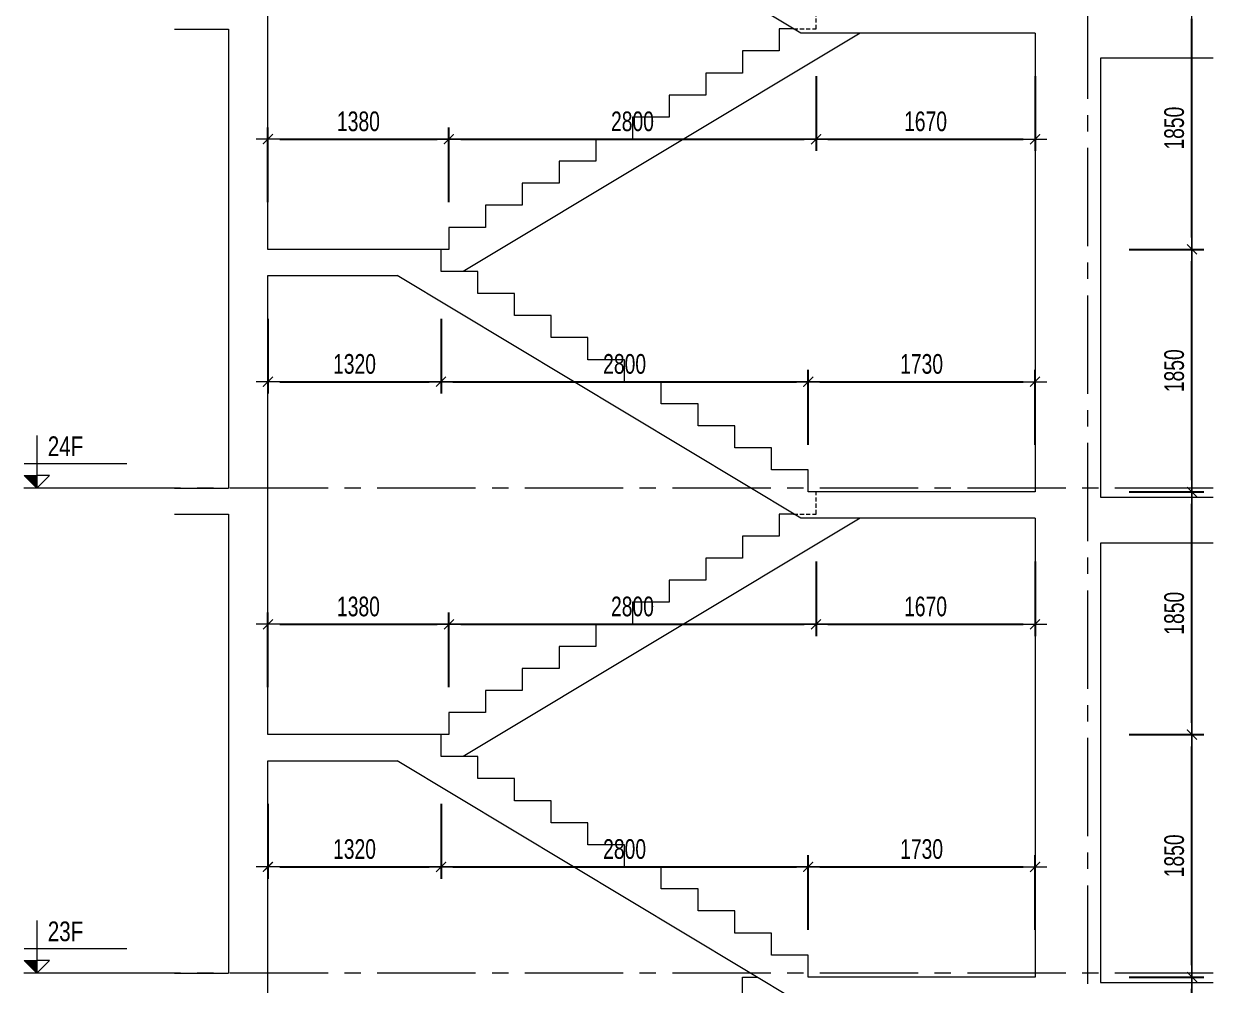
# Model space of a CAD drawing. Header units: millimetres. Extents: x -179076 to 100718, y -27473 to 38481.
# Drawn here: x 75570 to 84641, y -18133 to -10800 of the extents above; entities that cross this region are included whole.
import ezdxf

# ---------------------------------------------------------------- set-up
doc = ezdxf.new("R2010")
doc.units = ezdxf.units.MM
doc.linetypes.add('CENTER2', pattern=[1.125, 0.75, -0.125, 0.125, -0.125])
doc.linetypes.add('HIDDEN2', pattern=[4.7625, 3.175, -1.5875])
doc.layers.get('Defpoints').update_dxf_attribs({"color": 151, "lineweight": 9})
for name, color, linetype, lineweight in [('NDC_S_ANNO', 7, 'Continuous', 20), ('NDC_S_AXIS', 5, 'CENTER2', 13), ('NDC_S_CONTINUOUS', 3, 'Continuous', 20), ('NDC_S_DIM', 1, 'Continuous', 15), ('NDC_S_HIDDEN', 8, 'HIDDEN2', 13), ('NDC_S_SLAB', 2, 'Continuous', 20), ('NDC_S_TEXT SYMBOL', 7, 'Continuous', 20), ('NDC_S_VN TEXT', 7, 'Continuous', 20)]:
    doc.layers.add(name, color=color, linetype=linetype, lineweight=lineweight)
doc.styles.add('NDC_ANNO', font='', dxfattribs={"width": 0.8})
doc.styles.add('NDC_DIM', font='', dxfattribs={"width": 0.75})
doc.styles.get('NDC_ANNO').set_extended_font_data('Dotum')
doc.styles.get('NDC_DIM').set_extended_font_data('Dotum')
doc.dimstyles.new('NDC_dim_60', dxfattribs={"dimscale": 60, "dimtxt": 2.5, "dimasz": 1.5, "dimexe": 1.5, "dimexo": 2.5, "dimgap": 1, "dimtad": 1, "dimdec": 0, "dimzin": 0, "dimdsep": 46, "dimtxsty": 'NDC_DIM', "dimblk": 'DIMMARK', "dimcen": 0.09, "dimdle": 1.2, "dimclrd": 1, "dimclre": 1, "dimclrt": 3, "dimadec": 0, "dimazin": 0, "dimtfac": 1, "dimtdec": 0, "dimtix": 1, "dimtofl": 0, "dimtmove": 0, "dimatfit": 3, "dimfxl": 8, "dimfxlon": 1, "dimtolj": 1, "dimtzin": 0, "dimarcsym": 0})

# ---------------------------------------------------------------- blocks, each defined once
blk = doc.blocks.new('kata_block_CT')
at = {"layer": 'NDC_S_ANNO'}
blk.add_hatch(color=3, dxfattribs=at).paths.add_polyline_path([(0, 1.6), (-1.61, 1.6), (0, 0)])
at = {"layer": 'NDC_S_ANNO', "ltscale": 50}
h = blk.add_hatch(dxfattribs=at)
h.set_pattern_fill('ANSI31', color=256, scale=1.406, style=0)
h.paths.add_polyline_path([(0, 1.6), (0, 0), (1.61, 1.6)])
for p, q in [((-1.59, 3.14), (11.47, 3.14)), ((11.56, 0), (-1.64, 0))]:
    blk.add_line(p, q, dxfattribs=at)
for points in [[(0, 6.69), (0, 0)], [(0, 0), (-1.61, 1.6), (0, 1.6)], [(0, 0), (1.61, 1.6), (0, 1.6)]]:
    blk.add_lwpolyline(points, dxfattribs=at)
at = {"layer": 'NDC_S_ANNO', "color": 8, "ltscale": 50}
blk.add_lwpolyline([(0, 0), (-1.61, 1.6), (0, 1.6)], dxfattribs=at)
at = {"layer": 'NDC_S_TEXT SYMBOL', "color": 3, "style": 'NDC_ANNO', "width": 0.8}
blk.add_attdef('CT', (1.41, 4.07), '', height=2.5, dxfattribs=at)
blk = doc.blocks.new('DIMMARK')
at = {"layer": 'NDC_S_DIM', "color": 1}
blk.add_line((-1.5, 0), (1, 0), dxfattribs=at)
at = {"layer": 'NDC_S_DIM', "color": 2, "const_width": 0.1}
blk.add_lwpolyline([(-0.42, -0.42), (0.42, 0.42)], dxfattribs=at)
blk = doc.blocks.new('*D357')
at = {"layer": 'Defpoints', "color": 0, "transparency": 16777216}
for p in [(77432.4, -16221.1), (78752.4, -16221.1), (78752.4, -17230.2)]:
    blk.add_point(p, dxfattribs=at)
at = {"layer": 'NDC_S_DIM', "color": 1, "lineweight": -2, "transparency": 16777216}
for p, q in [((77432.4, -16750.2), (77432.4, -17320.2)), ((78752.4, -16750.2), (78752.4, -17320.2)), ((77522.4, -17230.2), (78662.4, -17230.2))]:
    blk.add_line(p, q, dxfattribs=at)
at = {"layer": 'NDC_S_DIM', "color": 1, "lineweight": -2, "transparency": 16777216, "xscale": 90, "yscale": 90, "zscale": 90, "rotation": 180}
blk.add_blockref('DIMMARK', (77432.4, -17230.2), dxfattribs=at)
at = {"layer": 'NDC_S_DIM', "color": 1, "lineweight": -2, "transparency": 16777216, "xscale": 90, "yscale": 90, "zscale": 90}
blk.add_blockref('DIMMARK', (78752.4, -17230.2), dxfattribs=at)
at = {"layer": 'NDC_S_DIM', "color": 3, "transparency": 16777216, "insert": (78092.4, -17095.1), "char_height": 150, "attachment_point": 5, "style": 'NDC_DIM'}
blk.add_mtext('\\A1;1320', dxfattribs=at)
blk = doc.blocks.new('*D358')
at = {"layer": 'Defpoints', "color": 0, "transparency": 16777216}
for p in [(78752.4, -16221.1), (81552.4, -17230.2), (81552.4, -18071.1)]:
    blk.add_point(p, dxfattribs=at)
at = {"layer": 'NDC_S_DIM', "color": 1, "lineweight": -2, "transparency": 16777216}
for p, q in [((78752.4, -16750.2), (78752.4, -17320.2)), ((81552.4, -17710.2), (81552.4, -17140.2)), ((78842.4, -17230.2), (81462.4, -17230.2))]:
    blk.add_line(p, q, dxfattribs=at)
at = {"layer": 'NDC_S_DIM', "color": 1, "lineweight": -2, "transparency": 16777216, "xscale": 90, "yscale": 90, "zscale": 90, "rotation": 180}
blk.add_blockref('DIMMARK', (78752.4, -17230.2), dxfattribs=at)
at = {"layer": 'NDC_S_DIM', "color": 1, "lineweight": -2, "transparency": 16777216, "xscale": 90, "yscale": 90, "zscale": 90}
blk.add_blockref('DIMMARK', (81552.4, -17230.2), dxfattribs=at)
at = {"layer": 'NDC_S_DIM', "color": 3, "transparency": 16777216, "insert": (80152.4, -17095.1), "char_height": 150, "attachment_point": 5, "style": 'NDC_DIM'}
blk.add_mtext('\\A1;2800', dxfattribs=at)
blk = doc.blocks.new('*D359')
at = {"layer": 'Defpoints', "color": 0, "transparency": 16777216}
for p in [(83282.4, -17230.2), (83282.4, -18041.1), (81552.4, -18071.1)]:
    blk.add_point(p, dxfattribs=at)
at = {"layer": 'NDC_S_DIM', "color": 1, "lineweight": -2, "transparency": 16777216}
for p, q in [((81552.4, -17710.2), (81552.4, -17140.2)), ((83282.4, -17710.2), (83282.4, -17140.2)), ((81642.4, -17230.2), (83192.4, -17230.2))]:
    blk.add_line(p, q, dxfattribs=at)
at = {"layer": 'NDC_S_DIM', "color": 1, "lineweight": -2, "transparency": 16777216, "xscale": 90, "yscale": 90, "zscale": 90, "rotation": 180}
blk.add_blockref('DIMMARK', (81552.4, -17230.2), dxfattribs=at)
at = {"layer": 'NDC_S_DIM', "color": 1, "lineweight": -2, "transparency": 16777216, "xscale": 90, "yscale": 90, "zscale": 90}
blk.add_blockref('DIMMARK', (83282.4, -17230.2), dxfattribs=at)
at = {"layer": 'NDC_S_DIM', "color": 3, "transparency": 16777216, "insert": (82417.4, -17095.1), "char_height": 150, "attachment_point": 5, "style": 'NDC_DIM'}
blk.add_mtext('\\A1;1730', dxfattribs=at)
blk = doc.blocks.new('*D360')
at = {"layer": 'Defpoints', "color": 0, "transparency": 16777216}
for p in [(78812.4, -15380.2), (77432.4, -16221.1), (78812.4, -16221.1)]:
    blk.add_point(p, dxfattribs=at)
at = {"layer": 'NDC_S_DIM', "color": 1, "lineweight": -2, "transparency": 16777216}
for p, q in [((77432.4, -15860.2), (77432.4, -15290.2)), ((78812.4, -15860.2), (78812.4, -15290.2)), ((77522.4, -15380.2), (78722.4, -15380.2))]:
    blk.add_line(p, q, dxfattribs=at)
at = {"layer": 'NDC_S_DIM', "color": 1, "lineweight": -2, "transparency": 16777216, "xscale": 90, "yscale": 90, "zscale": 90, "rotation": 180}
blk.add_blockref('DIMMARK', (77432.4, -15380.2), dxfattribs=at)
at = {"layer": 'NDC_S_DIM', "color": 1, "lineweight": -2, "transparency": 16777216, "xscale": 90, "yscale": 90, "zscale": 90}
blk.add_blockref('DIMMARK', (78812.4, -15380.2), dxfattribs=at)
at = {"layer": 'NDC_S_DIM', "color": 3, "transparency": 16777216, "insert": (78122.4, -15245.1), "char_height": 150, "attachment_point": 5, "style": 'NDC_DIM'}
blk.add_mtext('\\A1;1380', dxfattribs=at)
blk = doc.blocks.new('*D361')
at = {"layer": 'Defpoints', "color": 0, "transparency": 16777216}
for p in [(81612.4, -14539.2), (81612.4, -15380.2), (78812.4, -16221.1)]:
    blk.add_point(p, dxfattribs=at)
at = {"layer": 'NDC_S_DIM', "color": 1, "lineweight": -2, "transparency": 16777216}
for p, q in [((81612.4, -14900.2), (81612.4, -15470.2)), ((78812.4, -15860.2), (78812.4, -15290.2)), ((78902.4, -15380.2), (81522.4, -15380.2))]:
    blk.add_line(p, q, dxfattribs=at)
at = {"layer": 'NDC_S_DIM', "color": 1, "lineweight": -2, "transparency": 16777216, "xscale": 90, "yscale": 90, "zscale": 90, "rotation": 180}
blk.add_blockref('DIMMARK', (78812.4, -15380.2), dxfattribs=at)
at = {"layer": 'NDC_S_DIM', "color": 1, "lineweight": -2, "transparency": 16777216, "xscale": 90, "yscale": 90, "zscale": 90}
blk.add_blockref('DIMMARK', (81612.4, -15380.2), dxfattribs=at)
at = {"layer": 'NDC_S_DIM', "color": 3, "transparency": 16777216, "insert": (80212.4, -15245.1), "char_height": 150, "attachment_point": 5, "style": 'NDC_DIM'}
blk.add_mtext('\\A1;2800', dxfattribs=at)
blk = doc.blocks.new('*D362')
at = {"layer": 'Defpoints', "color": 0, "transparency": 16777216}
for p in [(81612.4, -14539.2), (83282.4, -14571.1), (83282.4, -15380.2)]:
    blk.add_point(p, dxfattribs=at)
at = {"layer": 'NDC_S_DIM', "color": 1, "lineweight": -2, "transparency": 16777216}
for p, q in [((81612.4, -14900.2), (81612.4, -15470.2)), ((83282.4, -14900.2), (83282.4, -15470.2)), ((81702.4, -15380.2), (83192.4, -15380.2))]:
    blk.add_line(p, q, dxfattribs=at)
at = {"layer": 'NDC_S_DIM', "color": 1, "lineweight": -2, "transparency": 16777216, "xscale": 90, "yscale": 90, "zscale": 90, "rotation": 180}
blk.add_blockref('DIMMARK', (81612.4, -15380.2), dxfattribs=at)
at = {"layer": 'NDC_S_DIM', "color": 1, "lineweight": -2, "transparency": 16777216, "xscale": 90, "yscale": 90, "zscale": 90}
blk.add_blockref('DIMMARK', (83282.4, -15380.2), dxfattribs=at)
at = {"layer": 'NDC_S_DIM', "color": 3, "transparency": 16777216, "insert": (82447.4, -15245.1), "char_height": 150, "attachment_point": 5, "style": 'NDC_DIM'}
blk.add_mtext('\\A1;1670', dxfattribs=at)
blk = doc.blocks.new('*D363')
at = {"layer": 'Defpoints', "color": 0, "transparency": 16777216}
for p in [(77432.4, -12521.1), (78752.4, -12521.1), (78752.4, -13530.2)]:
    blk.add_point(p, dxfattribs=at)
at = {"layer": 'NDC_S_DIM', "color": 1, "lineweight": -2, "transparency": 16777216}
for p, q in [((77432.4, -13050.2), (77432.4, -13620.2)), ((78752.4, -13050.2), (78752.4, -13620.2)), ((77522.4, -13530.2), (78662.4, -13530.2))]:
    blk.add_line(p, q, dxfattribs=at)
at = {"layer": 'NDC_S_DIM', "color": 1, "lineweight": -2, "transparency": 16777216, "xscale": 90, "yscale": 90, "zscale": 90, "rotation": 180}
blk.add_blockref('DIMMARK', (77432.4, -13530.2), dxfattribs=at)
at = {"layer": 'NDC_S_DIM', "color": 1, "lineweight": -2, "transparency": 16777216, "xscale": 90, "yscale": 90, "zscale": 90}
blk.add_blockref('DIMMARK', (78752.4, -13530.2), dxfattribs=at)
at = {"layer": 'NDC_S_DIM', "color": 3, "transparency": 16777216, "insert": (78092.4, -13395.1), "char_height": 150, "attachment_point": 5, "style": 'NDC_DIM'}
blk.add_mtext('\\A1;1320', dxfattribs=at)
blk = doc.blocks.new('*D364')
at = {"layer": 'Defpoints', "color": 0, "transparency": 16777216}
for p in [(78752.4, -12521.1), (81552.4, -13530.2), (81552.4, -14371.1)]:
    blk.add_point(p, dxfattribs=at)
at = {"layer": 'NDC_S_DIM', "color": 1, "lineweight": -2, "transparency": 16777216}
for p, q in [((78752.4, -13050.2), (78752.4, -13620.2)), ((81552.4, -14010.2), (81552.4, -13440.2)), ((78842.4, -13530.2), (81462.4, -13530.2))]:
    blk.add_line(p, q, dxfattribs=at)
at = {"layer": 'NDC_S_DIM', "color": 1, "lineweight": -2, "transparency": 16777216, "xscale": 90, "yscale": 90, "zscale": 90, "rotation": 180}
blk.add_blockref('DIMMARK', (78752.4, -13530.2), dxfattribs=at)
at = {"layer": 'NDC_S_DIM', "color": 1, "lineweight": -2, "transparency": 16777216, "xscale": 90, "yscale": 90, "zscale": 90}
blk.add_blockref('DIMMARK', (81552.4, -13530.2), dxfattribs=at)
at = {"layer": 'NDC_S_DIM', "color": 3, "transparency": 16777216, "insert": (80152.4, -13395.1), "char_height": 150, "attachment_point": 5, "style": 'NDC_DIM'}
blk.add_mtext('\\A1;2800', dxfattribs=at)
blk = doc.blocks.new('*D365')
at = {"layer": 'Defpoints', "color": 0, "transparency": 16777216}
for p in [(83282.4, -13530.2), (81552.4, -14371.1), (83282.4, -14371.1)]:
    blk.add_point(p, dxfattribs=at)
at = {"layer": 'NDC_S_DIM', "color": 1, "lineweight": -2, "transparency": 16777216}
for p, q in [((81552.4, -14010.2), (81552.4, -13440.2)), ((83282.4, -14010.2), (83282.4, -13440.2)), ((81642.4, -13530.2), (83192.4, -13530.2))]:
    blk.add_line(p, q, dxfattribs=at)
at = {"layer": 'NDC_S_DIM', "color": 1, "lineweight": -2, "transparency": 16777216, "xscale": 90, "yscale": 90, "zscale": 90, "rotation": 180}
blk.add_blockref('DIMMARK', (81552.4, -13530.2), dxfattribs=at)
at = {"layer": 'NDC_S_DIM', "color": 1, "lineweight": -2, "transparency": 16777216, "xscale": 90, "yscale": 90, "zscale": 90}
blk.add_blockref('DIMMARK', (83282.4, -13530.2), dxfattribs=at)
at = {"layer": 'NDC_S_DIM', "color": 3, "transparency": 16777216, "insert": (82417.4, -13395.1), "char_height": 150, "attachment_point": 5, "style": 'NDC_DIM'}
blk.add_mtext('\\A1;1730', dxfattribs=at)
blk = doc.blocks.new('*D366')
at = {"layer": 'Defpoints', "color": 0, "transparency": 16777216}
for p in [(78812.4, -11680.2), (77432.4, -12521.1), (78812.4, -12521.1)]:
    blk.add_point(p, dxfattribs=at)
at = {"layer": 'NDC_S_DIM', "color": 1, "lineweight": -2, "transparency": 16777216}
for p, q in [((77432.4, -12160.2), (77432.4, -11590.2)), ((78812.4, -12160.2), (78812.4, -11590.2)), ((77522.4, -11680.2), (78722.4, -11680.2))]:
    blk.add_line(p, q, dxfattribs=at)
at = {"layer": 'NDC_S_DIM', "color": 1, "lineweight": -2, "transparency": 16777216, "xscale": 90, "yscale": 90, "zscale": 90, "rotation": 180}
blk.add_blockref('DIMMARK', (77432.4, -11680.2), dxfattribs=at)
at = {"layer": 'NDC_S_DIM', "color": 1, "lineweight": -2, "transparency": 16777216, "xscale": 90, "yscale": 90, "zscale": 90}
blk.add_blockref('DIMMARK', (78812.4, -11680.2), dxfattribs=at)
at = {"layer": 'NDC_S_DIM', "color": 3, "transparency": 16777216, "insert": (78122.4, -11545.1), "char_height": 150, "attachment_point": 5, "style": 'NDC_DIM'}
blk.add_mtext('\\A1;1380', dxfattribs=at)
blk = doc.blocks.new('*D367')
at = {"layer": 'Defpoints', "color": 0, "transparency": 16777216}
for p in [(81612.4, -10839.2), (81612.4, -11680.2), (78812.4, -12521.1)]:
    blk.add_point(p, dxfattribs=at)
at = {"layer": 'NDC_S_DIM', "color": 1, "lineweight": -2, "transparency": 16777216}
for p, q in [((81612.4, -11200.2), (81612.4, -11770.2)), ((78812.4, -12160.2), (78812.4, -11590.2)), ((78902.4, -11680.2), (81522.4, -11680.2))]:
    blk.add_line(p, q, dxfattribs=at)
at = {"layer": 'NDC_S_DIM', "color": 1, "lineweight": -2, "transparency": 16777216, "xscale": 90, "yscale": 90, "zscale": 90, "rotation": 180}
blk.add_blockref('DIMMARK', (78812.4, -11680.2), dxfattribs=at)
at = {"layer": 'NDC_S_DIM', "color": 1, "lineweight": -2, "transparency": 16777216, "xscale": 90, "yscale": 90, "zscale": 90}
blk.add_blockref('DIMMARK', (81612.4, -11680.2), dxfattribs=at)
at = {"layer": 'NDC_S_DIM', "color": 3, "transparency": 16777216, "insert": (80212.4, -11545.1), "char_height": 150, "attachment_point": 5, "style": 'NDC_DIM'}
blk.add_mtext('\\A1;2800', dxfattribs=at)
blk = doc.blocks.new('*D368')
at = {"layer": 'Defpoints', "color": 0, "transparency": 16777216}
for p in [(81612.4, -10839.2), (83282.4, -10880.4), (83282.4, -11680.2)]:
    blk.add_point(p, dxfattribs=at)
at = {"layer": 'NDC_S_DIM', "color": 1, "lineweight": -2, "transparency": 16777216}
for p, q in [((81612.4, -11200.2), (81612.4, -11770.2)), ((83282.4, -11200.2), (83282.4, -11770.2)), ((81702.4, -11680.2), (83192.4, -11680.2))]:
    blk.add_line(p, q, dxfattribs=at)
at = {"layer": 'NDC_S_DIM', "color": 1, "lineweight": -2, "transparency": 16777216, "xscale": 90, "yscale": 90, "zscale": 90, "rotation": 180}
blk.add_blockref('DIMMARK', (81612.4, -11680.2), dxfattribs=at)
at = {"layer": 'NDC_S_DIM', "color": 1, "lineweight": -2, "transparency": 16777216, "xscale": 90, "yscale": 90, "zscale": 90}
blk.add_blockref('DIMMARK', (83282.4, -11680.2), dxfattribs=at)
at = {"layer": 'NDC_S_DIM', "color": 3, "transparency": 16777216, "insert": (82447.4, -11545.1), "char_height": 150, "attachment_point": 5, "style": 'NDC_DIM'}
blk.add_mtext('\\A1;1670', dxfattribs=at)
blk = doc.blocks.new('*D474')
at = {"layer": 'Defpoints', "color": 0, "transparency": 16777216}
for p in [(81552.4, -18071.1), (84479.4, -18071.1), (78812.4, -19571.1)]:
    blk.add_point(p, dxfattribs=at)
at = {"layer": 'NDC_S_DIM', "color": 1, "lineweight": -2, "transparency": 16777216}
for p, q in [((83999.4, -18071.1), (84569.4, -18071.1)), ((84479.4, -19481.1), (84479.4, -18161.1)), ((83999.4, -19571.1), (84569.4, -19571.1))]:
    blk.add_line(p, q, dxfattribs=at)
at = {"layer": 'NDC_S_DIM', "color": 1, "lineweight": -2, "transparency": 16777216, "xscale": 90, "yscale": 90, "zscale": 90}
for p, rotation in [((84479.4, -18071.1), 90), ((84479.4, -19571.1), 270)]:
    blk.add_blockref('DIMMARK', p, dxfattribs=dict(at, rotation=rotation))
at = {"layer": 'NDC_S_DIM', "color": 3, "transparency": 16777216, "insert": (84344.3, -18821.1), "char_height": 150, "attachment_point": 5, "rotation": 90, "style": 'NDC_DIM'}
blk.add_mtext('\\A1;1500', dxfattribs=at)
blk = doc.blocks.new('*D475')
at = {"layer": 'Defpoints', "color": 0, "transparency": 16777216}
for p in [(78812.4, -16221.1), (84479.4, -16221.1), (81552.4, -18071.1)]:
    blk.add_point(p, dxfattribs=at)
at = {"layer": 'NDC_S_DIM', "color": 1, "lineweight": -2, "transparency": 16777216}
for p, q in [((83999.4, -16221.1), (84569.4, -16221.1)), ((84479.4, -17981.1), (84479.4, -16311.1)), ((83999.4, -18071.1), (84569.4, -18071.1))]:
    blk.add_line(p, q, dxfattribs=at)
at = {"layer": 'NDC_S_DIM', "color": 1, "lineweight": -2, "transparency": 16777216, "xscale": 90, "yscale": 90, "zscale": 90}
for p, rotation in [((84479.4, -16221.1), 90), ((84479.4, -18071.1), 270)]:
    blk.add_blockref('DIMMARK', p, dxfattribs=dict(at, rotation=rotation))
at = {"layer": 'NDC_S_DIM', "color": 3, "transparency": 16777216, "insert": (84344.3, -17146.1), "char_height": 150, "attachment_point": 5, "rotation": 90, "style": 'NDC_DIM'}
blk.add_mtext('\\A1;1850', dxfattribs=at)
blk = doc.blocks.new('*D476')
at = {"layer": 'Defpoints', "color": 0, "transparency": 16777216}
for p in [(81552.4, -14371.1), (84479.4, -14371.1), (78812.4, -16221.1)]:
    blk.add_point(p, dxfattribs=at)
at = {"layer": 'NDC_S_DIM', "color": 1, "lineweight": -2, "transparency": 16777216}
for p, q in [((83999.4, -14371.1), (84569.4, -14371.1)), ((84479.4, -16131.1), (84479.4, -14461.1)), ((83999.4, -16221.1), (84569.4, -16221.1))]:
    blk.add_line(p, q, dxfattribs=at)
at = {"layer": 'NDC_S_DIM', "color": 1, "lineweight": -2, "transparency": 16777216, "xscale": 90, "yscale": 90, "zscale": 90}
for p, rotation in [((84479.4, -14371.1), 90), ((84479.4, -16221.1), 270)]:
    blk.add_blockref('DIMMARK', p, dxfattribs=dict(at, rotation=rotation))
at = {"layer": 'NDC_S_DIM', "color": 3, "transparency": 16777216, "insert": (84344.3, -15296.1), "char_height": 150, "attachment_point": 5, "rotation": 90, "style": 'NDC_DIM'}
blk.add_mtext('\\A1;1850', dxfattribs=at)
blk = doc.blocks.new('*D477')
at = {"layer": 'Defpoints', "color": 0, "transparency": 16777216}
for p in [(78812.4, -12521.1), (84479.4, -12521.1), (81552.4, -14371.1)]:
    blk.add_point(p, dxfattribs=at)
at = {"layer": 'NDC_S_DIM', "color": 1, "lineweight": -2, "transparency": 16777216}
for p, q in [((83999.4, -12521.1), (84569.4, -12521.1)), ((84479.4, -14281.1), (84479.4, -12611.1)), ((83999.4, -14371.1), (84569.4, -14371.1))]:
    blk.add_line(p, q, dxfattribs=at)
at = {"layer": 'NDC_S_DIM', "color": 1, "lineweight": -2, "transparency": 16777216, "xscale": 90, "yscale": 90, "zscale": 90}
for p, rotation in [((84479.4, -12521.1), 90), ((84479.4, -14371.1), 270)]:
    blk.add_blockref('DIMMARK', p, dxfattribs=dict(at, rotation=rotation))
at = {"layer": 'NDC_S_DIM', "color": 3, "transparency": 16777216, "insert": (84344.3, -13446.1), "char_height": 150, "attachment_point": 5, "rotation": 90, "style": 'NDC_DIM'}
blk.add_mtext('\\A1;1850', dxfattribs=at)
blk = doc.blocks.new('*D478')
at = {"layer": 'Defpoints', "color": 0, "transparency": 16777216}
for p in [(81552.4, -10671.1), (84479.4, -10671.1), (78812.4, -12521.1)]:
    blk.add_point(p, dxfattribs=at)
at = {"layer": 'NDC_S_DIM', "color": 1, "lineweight": -2, "transparency": 16777216}
for p, q in [((83999.4, -10671.1), (84569.4, -10671.1)), ((84479.4, -12431.1), (84479.4, -10761.1)), ((83999.4, -12521.1), (84569.4, -12521.1))]:
    blk.add_line(p, q, dxfattribs=at)
at = {"layer": 'NDC_S_DIM', "color": 1, "lineweight": -2, "transparency": 16777216, "xscale": 90, "yscale": 90, "zscale": 90}
for p, rotation in [((84479.4, -10671.1), 90), ((84479.4, -12521.1), 270)]:
    blk.add_blockref('DIMMARK', p, dxfattribs=dict(at, rotation=rotation))
at = {"layer": 'NDC_S_DIM', "color": 3, "transparency": 16777216, "insert": (84344.3, -11596.1), "char_height": 150, "attachment_point": 5, "rotation": 90, "style": 'NDC_DIM'}
blk.add_mtext('\\A1;1850', dxfattribs=at)

msp = doc.modelspace()

# ---------------------------------------------------------------- linework, layer by layer
at = {"layer": 'NDC_S_AXIS', "ltscale": 1000}
for p, q in [((83682.4, -6121.4), (83682.4, -25913.1)), ((84641.4, -14341.1), (75574.2, -14341.1)), ((84641.4, -18041.1), (75574.2, -18041.1))]:
    msp.add_line(p, q, dxfattribs=at)
at = {"layer": 'NDC_S_CONTINUOUS'}
for p, q in [((81947.8, -10871.1), (78920.8, -12689.2)), ((81947.8, -14571.1), (78920.8, -16389.2))]:
    msp.add_line(p, q, dxfattribs=at)
for points in [[(81443.9, -10839.2), (81332.4, -10839.2), (81332.4, -11007.4), (81052.4, -11007.4), (81052.4, -11175.6), (80772.4, -11175.6), (80772.4, -11343.8), (80492.4, -11343.8), (80492.4, -11512), (80212.4, -11512), (80212.4, -11680.2), (79932.4, -11680.2), (79932.4, -11848.3), (79652.4, -11848.3), (79652.4, -12016.5), (79372.4, -12016.5), (79372.4, -12184.7), (79092.4, -12184.7), (79092.4, -12352.9), (78812.4, -12352.9), (78812.4, -12521.1), (78752.4, -12521.1)], [(81443.9, -14539.2), (81332.4, -14539.2), (81332.4, -14707.4), (81052.4, -14707.4), (81052.4, -14875.6), (80772.4, -14875.6), (80772.4, -15043.8), (80492.4, -15043.8), (80492.4, -15212), (80212.4, -15212), (80212.4, -15380.2), (79932.4, -15380.2), (79932.4, -15548.3), (79652.4, -15548.3), (79652.4, -15716.5), (79372.4, -15716.5), (79372.4, -15884.7), (79092.4, -15884.7), (79092.4, -16052.9), (78812.4, -16052.9), (78812.4, -16221.1), (78752.4, -16221.1)], [(78752.4, -19571.1), (78812.4, -19571.1), (78812.4, -19404.4), (79092.4, -19404.4), (79092.4, -19237.7), (79372.4, -19237.7), (79372.4, -19071.1), (79652.4, -19071.1), (79652.4, -18904.4), (79932.4, -18904.4), (79932.4, -18737.7), (80212.4, -18737.7), (80212.4, -18571.1), (80492.4, -18571.1), (80492.4, -18404.4), (80772.4, -18404.4), (80772.4, -18237.7), (81052.4, -18237.7), (81052.4, -18071.1), (81163.9, -18071.1)]]:
    msp.add_lwpolyline(points, dxfattribs=at)
at = {"layer": 'NDC_S_HIDDEN', "ltscale": 10}
for points in [[(81441.3, -10839.2), (81612.4, -10839.2), (81612.4, -10675.6)], [(81441.3, -14539.2), (81612.4, -14539.2), (81612.4, -14375.6)]]:
    msp.add_lwpolyline(points, dxfattribs=at)
at = {"layer": 'NDC_S_SLAB'}
for p, q in [((81496.9, -10871.1), (78416.9, -9021.1)), ((77432.4, -12521.1), (77432.4, -10641.1)), ((76719.2, -10841.1), (77132.4, -10841.1)), ((77132.4, -10841.1), (77132.4, -14341.1)), ((83282.4, -10871.1), (81496.9, -10871.1)), ((81496.9, -14571.1), (78416.9, -12721.1)), ((76719.2, -14341.1), (77132.4, -14341.1)), ((77432.4, -16221.1), (77432.4, -14341.1)), ((76719.2, -14541.1), (77132.4, -14541.1)), ((77132.4, -14541.1), (77132.4, -18041.1)), ((83282.4, -14571.1), (81496.9, -14571.1)), ((81496.9, -18271.1), (78416.9, -16421.1)), ((76719.2, -18041.1), (77132.4, -18041.1))]:
    msp.add_line(p, q, dxfattribs=at)
for points in [[(83282.4, -10871.1), (83282.4, -14371.1)], [(84641.4, -11061.1), (83782.4, -11061.1), (83782.4, -14411.1), (84641.4, -14411.1)], [(83282.4, -14371.1), (81552.4, -14371.1), (81552.4, -14202.9), (81272.4, -14202.9), (81272.4, -14034.7), (80992.4, -14034.7), (80992.4, -13866.5), (80712.4, -13866.5), (80712.4, -13698.3), (80432.4, -13698.3), (80432.4, -13530.2), (80152.4, -13530.2), (80152.4, -13362), (79872.4, -13362), (79872.4, -13193.8), (79592.4, -13193.8), (79592.4, -13025.6), (79312.4, -13025.6), (79312.4, -12857.4), (79032.4, -12857.4), (79032.4, -12689.2), (78752.4, -12689.2), (78752.4, -12521.1), (77432.4, -12521.1)], [(77432.4, -12721.1), (78416.9, -12721.1)], [(77432.4, -14341.1), (77432.4, -12721.1)], [(83282.4, -14571.1), (83282.4, -18071.1)], [(84641.4, -14761.1), (83782.4, -14761.1), (83782.4, -18111.1), (84641.4, -18111.1)], [(83282.4, -18071.1), (81552.4, -18071.1), (81552.4, -17902.9), (81272.4, -17902.9), (81272.4, -17734.7), (80992.4, -17734.7), (80992.4, -17566.5), (80712.4, -17566.5), (80712.4, -17398.3), (80432.4, -17398.3), (80432.4, -17230.2), (80152.4, -17230.2), (80152.4, -17062), (79872.4, -17062), (79872.4, -16893.8), (79592.4, -16893.8), (79592.4, -16725.6), (79312.4, -16725.6), (79312.4, -16557.4), (79032.4, -16557.4), (79032.4, -16389.2), (78752.4, -16389.2), (78752.4, -16221.1), (77432.4, -16221.1)], [(77432.4, -16421.1), (78416.9, -16421.1)], [(77432.4, -18041.1), (77432.4, -16421.1)], [(77432.4, -19571.1), (77432.4, -17971.1)]]:
    msp.add_lwpolyline(points, dxfattribs=at)

# ---------------------------------------------------------------- block references
at = {"layer": 'NDC_S_VN TEXT', "xscale": 60, "yscale": 60, "zscale": 60}
for p, values in [((75668.6, -14341.1), {'CT': '24F'}), ((75668.6, -18041.1), {'CT': '23F'})]:
    msp.add_blockref('kata_block_CT', p, dxfattribs=at).add_auto_attribs(values)

# ---------------------------------------------------------------- dimensions: what is measured, and where the dimension line sits
at = {"layer": 'NDC_S_DIM'}
for base, p1, p2, picture, middle in [((84479.4, -10671.1), (78812.4, -12521.1), (81552.4, -10671.1), '*D478', (84344.3, -11596.1)), ((84479.4, -12521.1), (81552.4, -14371.1), (78812.4, -12521.1), '*D477', (84344.3, -13446.1)), ((84479.4, -14371.1), (78812.4, -16221.1), (81552.4, -14371.1), '*D476', (84344.3, -15296.1)), ((84479.4, -16221.1), (81552.4, -18071.1), (78812.4, -16221.1), '*D475', (84344.3, -17146.1)), ((84479.4, -18071.1), (78812.4, -19571.1), (81552.4, -18071.1), '*D474', (84344.3, -18821.1))]:
    dim = msp.add_linear_dim(base=base, p1=p1, p2=p2, angle=90, dimstyle='NDC_dim_60', override={"dimtmove": 1}, dxfattribs=at)
    dim.commit()
    dim.dimension.update_dxf_attribs({"geometry": picture, "text_midpoint": middle})
for base, p1, p2, picture, middle in [((81612.4, -11680.2), (78812.4, -12521.1), (81612.4, -10839.2), '*D367', (80212.4, -11545.1)), ((83282.4, -11680.2), (81612.4, -10839.2), (83282.4, -10880.4), '*D368', (82447.4, -11545.1)), ((81552.4, -13530.2), (78752.4, -12521.1), (81552.4, -14371.1), '*D364', (80152.4, -13395.1)), ((83282.4, -13530.2), (81552.4, -14371.1), (83282.4, -14371.1), '*D365', (82417.4, -13395.1)), ((81612.4, -15380.2), (78812.4, -16221.1), (81612.4, -14539.2), '*D361', (80212.4, -15245.1)), ((83282.4, -15380.2), (81612.4, -14539.2), (83282.4, -14571.1), '*D362', (82447.4, -15245.1)), ((81552.4, -17230.2), (78752.4, -16221.1), (81552.4, -18071.1), '*D358', (80152.4, -17095.1)), ((83282.4, -17230.2), (81552.4, -18071.1), (83282.4, -18041.1), '*D359', (82417.4, -17095.1))]:
    dim = msp.add_linear_dim(base=base, p1=p1, p2=p2, dimstyle='NDC_dim_60', override={"dimtmove": 1}, dxfattribs=at)
    dim.commit()
    dim.dimension.update_dxf_attribs({"geometry": picture, "text_midpoint": middle})
for base, p1, p2, picture, middle in [((78812.4, -11680.2), (77432.4, -12521.1), (78812.4, -12521.1), '*D366', (78122.4, -11545.1)), ((78752.4, -13530.2), (77432.4, -12521.1), (78752.4, -12521.1), '*D363', (78092.4, -13395.1)), ((78812.4, -15380.2), (77432.4, -16221.1), (78812.4, -16221.1), '*D360', (78122.4, -15245.1)), ((78752.4, -17230.2), (77432.4, -16221.1), (78752.4, -16221.1), '*D357', (78092.4, -17095.1))]:
    dim = msp.add_linear_dim(base=base, p1=p1, p2=p2, dimstyle='NDC_dim_60', dxfattribs=at)
    dim.commit()
    dim.dimension.update_dxf_attribs({"geometry": picture, "text_midpoint": middle})

doc.saveas('drawing.dxf')
